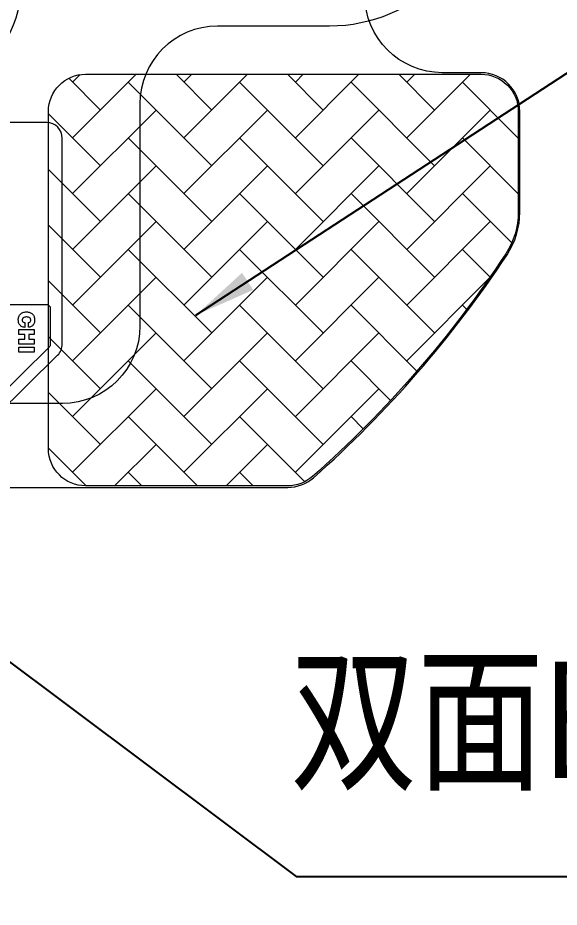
# Model space of a CAD drawing. Header units: millimetres. Extents: x 1403 to 2381, y 158 to 387.
# Drawn here: x 2278.12 to 2285.11, y 297.57 to 309.03 of the extents above; entities that cross this region are included whole.
import ezdxf

# ---------------------------------------------------------------- set-up
doc = ezdxf.new("R2010")
doc.units = ezdxf.units.MM
for name, color, linetype, lineweight in [('COF', 2, 'Continuous', 5), ('DIM', 3, 'Continuous', 5), ('FPC', 50, 'Continuous', 5), ('MFPC', 50, 'Continuous', 5)]:
    doc.layers.add(name, color=color, linetype=linetype, lineweight=lineweight)
doc.styles.add('RD', font='ROMAND.shx', dxfattribs={"width": 0.8})
doc.styles.add('宋体', font='SimSun.ttf')
doc.dimstyles.new('DIM', dxfattribs={"dimtxt": 1.5, "dimasz": 0.8, "dimexe": 0, "dimexo": 0.5, "dimgap": 0.11, "dimtad": 0, "dimzin": 1, "dimdsep": 46, "dimtxsty": 'RD', "dimcen": 0, "dimclrd": 256, "dimclre": 256, "dimclrt": 256, "dimadec": 0, "dimazin": 0, "dimtm": 1e-09, "dimtfac": 1, "dimtofl": 0, "dimtmove": 0, "dimatfit": 3, "dimfxl": 1, "dimlwe": -1, "dimarcsym": 0})

# ---------------------------------------------------------------- blocks, each defined once
blk = doc.blocks.new('R104A3M-002-COF-V01-C')
at = {"layer": 'COF', "color": 4}
blk.add_lwpolyline([(532.543279589846, -65.01320384975122), (526.4758664044011, -65.01320384975168, 0.4142135623724291), (526.2758664044004, -65.2132038497515), (526.2758664043986, -67.90687367031512, -0.263630318389418), (526.178648032027, -68.07844271478905), (524.7526189280461, -68.93273197660602, 0.2636303183895449), (524.5095729971208, -69.36165458779112), (524.5095729971226, -72.23512940502258, -0.2013656865908951), (524.4496537203386, -72.37787880426265), (523.2514422739087, -73.55368988909947, 0.2013656865899348), (523.1915229971228, -73.69643928833955), (523.1915229971228, -76.35152789975143, 0.4142135623724291), (523.3915229971235, -76.5515278997517), (535.6276229971236, -76.5515278997517, 0.4142135623697652), (535.8276229971225, -76.35152789975143), (535.8276229971225, -73.69643928833955, 0.2013656865896812), (535.7677037203384, -73.55368988909856), (534.5694922739085, -72.3778788042618, -0.2013656865918542), (534.5095729971226, -72.23512940502167), (534.5095729971226, -69.36165458779112, 0.2636303183893017), (534.2665270661973, -68.93273197660608), (532.8404979622146, -68.0784427147849, -0.263630318389468), (532.743279589843, -67.90687367031103), (532.7432795898467, -65.21320384975104, 0.4142135623724291)], format="xyb", close=True, dxfattribs=at)
at = {"layer": 'COF'}
blk.add_lwpolyline([(524.122072997533, -74.20152789975111, 0.4142135623794217), (524.1720729975323, -74.15152789975144), (524.1720729975323, -72.97954679739314, 0.6647720359823405), (524.0870528167297, -72.94385944758307), (523.3565028163184, -73.66075193852919, 0.2013656866385512), (523.3415229971224, -73.69643928833898), (523.3415229971224, -74.15152789975144, 0.4142135623800876), (523.3915229971217, -74.20152789975145)], format="xyb", close=True, dxfattribs=at)
for points in [[(523.5532818173479, -73.59256599452755), (523.7532067619004, -73.5923670315612), (523.7531647239057, -73.65778262779412), (523.5532397793513, -73.65798159076138)], [(523.6756233604801, -73.820731018294), (523.7531424387025, -73.82074849191821), (523.7530669729031, -73.8848925653835), (523.5533041869667, -73.88505463958671), (523.5532801290765, -73.82084793119583), (523.6211392471569, -73.82076047865729), (523.6211013454295, -73.76099122687691), (523.5533048622738, -73.7609791557249), (523.5532808043836, -73.69677244733401), (523.7531431140114, -73.69667300805821), (523.7531671719016, -73.76087971644819), (523.6756480936792, -73.76086224282398)], [(523.742465040873, -73.94699695188837), (523.74731325429, -73.95518904311638), (523.7512622935365, -73.96392678415822), (523.7544485710669, -73.9734349685611), (523.7566730395001, -73.98358832646835), (523.7581347462155, -73.99451212773573), (523.7586972787622, -74.00598157881785), (523.758679214242, -74.0077764661998), (523.7582945412514, -74.01920556755948), (523.7570141550486, -74.03007095458241), (523.7548380556354, -74.04037262726769), (523.7518288779365, -74.05001106192748), (523.7480861456434, -74.05904889348648), (523.7433481764501, -74.06746037578404), (523.7377771289694, -74.07520862005248), (523.7311343777992, -74.08273962695938), (523.7233104025154, -74.08958536156177), (523.7155275486502, -74.0951079556068), (523.7071990449667, -74.09973137548212), (523.6981996216191, -74.103654668567), (523.6886545484531, -74.10667878748035), (523.6784016668562, -74.10884062098802), (523.6675773892794, -74.11036496262994), (523.6561079381963, -74.11092749517564), (523.6534027340413, -74.11103123954734), (523.6417745853023, -74.11052129670469), (523.6308465633529, -74.10934043419246), (523.6204196208137, -74.10736338216037), (523.6106559163009, -74.10455325184256), (523.6015554498163, -74.10091004323994), (523.593118221358, -74.0964337563525), (523.5851194373836, -74.09126080363302), (523.5778465263602, -74.08515524893909), (523.5763425284067, -74.08379188412226), (523.5697586015749, -74.07659156883682), (523.5640112139854, -74.06894512742537), (523.5592256354948, -74.06065351250771), (523.5553023424118, -74.05165408915917), (523.5521160648796, -74.0421459047572), (523.5499542313746, -74.03189302315849), (523.548628937112, -74.02119401543467), (523.5481521365045, -74.00944742177643), (523.5485283160424, -73.99751041607368), (523.549771813482, -73.9864828704346), (523.5518483892038, -73.976118562821), (523.554758043213, -73.96641749323561), (523.5584381405797, -73.95747918536716), (523.5630508399217, -73.9492667504507), (523.5683344589315, -73.94175444232559), (523.5691598555741, -73.94088447527582), (523.5758256636445, -73.93382521519533), (523.5833983275288, -73.92775351037443), (523.5917525773721, -73.92286840819241), (523.600814635648, -73.91884559141789), (523.610783549736, -73.91581032990297), (523.6214971610216, -73.91379951241169), (523.6290156313453, -73.91311246973663), (523.6289985797857, -73.9745144502819), (523.6179975400328, -73.97676120391833), (523.6093704652822, -73.98119671901412), (523.6057703076376, -73.98448868243094), (523.6008221484635, -73.99235105395172), (523.5984101129061, -74.00236529816874), (523.5980169985496, -74.00850926107222), (523.5993422928123, -74.01920826879604), (523.6031660622075, -74.02814505721989), (523.6097131002762, -74.03518321388827), (523.6117773516062, -74.03676022964618), (523.6191567082378, -74.04070969096273), (523.6281096196662, -74.04370426509803), (523.6386618320585, -74.04548226975174), (523.6507507104843, -74.04614322860988), (523.6533306447864, -74.04623853161746), (523.6656477777151, -74.04565371386951), (523.676435166527, -74.04396721360962), (523.6856559224607, -74.04101687222345), (523.6933469342775, -74.03696484832807), (523.6946956955335, -74.03614637360414), (523.7017595983643, -74.02933765322877), (523.7063354089414, -74.02096305969525), (523.7084488734299, -74.01076091069962), (523.7086360184849, -74.00671040624883), (523.7072112005344, -73.9959487635985), (523.703225272523, -73.9870488639396), (523.6999221665037, -73.98302486537312), (523.6924356045411, -73.97747956405573), (523.6827491385166, -73.97388438681872), (523.6756725736386, -73.97276539951116), (523.6757376565592, -73.91194941850398), (523.6869273608163, -73.91315602717776), (523.6973285571921, -73.91539476151746), (523.707003880615, -73.91856609783162), (523.71599021985, -73.92283219473819), (523.7241511624406, -73.92796825869272), (523.7316231208433, -73.93419908323875), (523.7366919071219, -73.93961219278452)]]:
    blk.add_lwpolyline(points, close=True, dxfattribs=at)
blk = doc.blocks.new('R104A3M-011-MFPC-V01-C')
at = {"layer": 'MFPC', "color": 1, "lineweight": 5}
blk.add_lwpolyline([(1741.969436990888, 328.3482488532809), (1741.969436991208, 318.6113019844099, 0.4142135623634719), (1742.969436991208, 317.6113019844427), (1756.823040628906, 317.6113019844427, -0.4142135623730951), (1757.823040628906, 316.6113019844427), (1757.823040628906, 310.9251548962561, -0.4142135623730951), (1755.823040628906, 308.9251548962561), (1754.377524375517, 308.9251548962561, 0.4142135623730951), (1753.377524375517, 307.9251548962561), (1753.377524375517, 305.0613019844461, -0.4142135623729619), (1752.377524375517, 304.0613019844461), (1738.738769780751, 304.0613019844398, 0.4142135623729619), (1738.238769780751, 303.5613019844398), (1738.238769780751, 302.113804066475, -0.6137278432400788), (1737.443788175642, 301.7100890027943, -0.3924302088620201), (1733.650924079762, 321.2362964596321, -0.2592667705184619)], format="xyb", dxfattribs=at)
blk = doc.blocks.new('R104A3M-011-TFPC-V01-C')
at = {"layer": 'FPC', "lineweight": 5}
h = blk.add_hatch(dxfattribs=at)
h.set_pattern_fill('AR-HBONE', color=4, scale=0.005)
h.set_pattern_definition([(45, (0, 0), (7.105427357601002e-17, 0.7184204896855323), [1.524, -0.508]), (135, (0.35921, 0.35921), (7.105427357601002e-17, 0.7184204896855323), [1.524, -0.508])])
edge = h.paths.add_edge_path()
edge.add_line((1752.197524375517, 303.4788260760665), (1752.197524375517, 307.8251548962289))
edge.add_arc((1752.677524375517, 307.8251548962289), 0.4799999999997908, 90.00000000219842, 180, ccw=False)
edge.add_line((1752.677524375498, 308.3051548962287), (1757.777524375491, 308.3051548963801))
edge.add_arc((1757.777524375505, 307.82515489638), 0.4800000000001319, 1.3585577107733116e-11, 90.00000000168268, ccw=False)
edge.add_line((1758.257524375505, 307.8251548963801), (1758.257524375505, 306.5283601754172))
edge.add_arc((1757.277524375507, 306.5283601754197), 0.9799999999988813, 326.60131011437414, 359.9999999998538, ccw=False)
edge.add_arc((1746.070974375521, 313.9173507633759), 14.40326133289005, 311.434012529217, 326.6013101144853, ccw=False)
edge.add_arc((1755.284790549961, 303.4788260760665), 0.4800000000000114, 270, 311.4340125292331, ccw=False)
edge.add_line((1755.284790549961, 302.9988260760665), (1752.677524375517, 302.9988260760665))
edge.add_arc((1752.677524375517, 303.4788260760665), 0.4800000000000182, 180, 270, ccw=False)
blk.add_lwpolyline([(1748.570974375514, 297.4311033068088), (1748.570974375515, 301.9788260760666, -0.4142135623730523), (1749.570974375515, 302.9788260760665), (1755.284790549961, 302.9788260760665, 0.1827857904968359), (1755.615669068799, 303.103966894811, 0.06627660737219859), (1758.112384825738, 305.9778985249513, 0.146769734084623), (1758.277524375505, 306.5283601754172), (1758.277524375505, 307.82515489616, 0.414213562373095), (1757.777524375505, 308.32515489616), (1757.277524375505, 308.32515489616, -0.414213562373095), (1756.277524375505, 309.32515489616), (1756.277524375505, 317.2113019844428, 0.4142135623730395), (1755.977524375505, 317.5113019844428), (1753.323040628906, 317.5113019844428, 0.414213562373095), (1751.823040628906, 316.0113019844428), (1751.823040628906, 309.3251548961739, -0.4142135623644375), (1750.823040628935, 308.3251548961739), (1747.070974375411, 308.3251548960625, 0.4142135623644157), (1743.570974375515, 304.8251548960625), (1743.570974375515, 297.4311033068092, -0.1989123673796311)], format="xyb", dxfattribs=at)
at = {"layer": 'FPC', "color": 4, "lineweight": 5}
blk.add_lwpolyline([(1752.197524375517, 303.4788260760665), (1752.197524375517, 307.8251548962289, -0.4142135623618791), (1752.677524375498, 308.3051548962287), (1757.777524375491, 308.3051548963801, -0.4142135623815805), (1758.257524375505, 307.8251548963801), (1758.257524375505, 306.5283601754172, -0.1467697340846288), (1758.095687616734, 305.9889077579608, -0.0662766073721991), (1755.602433928046, 303.1189612620612, -0.1827857904968173), (1755.284790549961, 302.9988260760665), (1752.677524375517, 302.9988260760665, -0.4142135623731172)], format="xyb", close=True, dxfattribs=at)

msp = doc.modelspace()

# ---------------------------------------------------------------- block references
at = {"layer": 'DIM', "lineweight": 5}
for name in ['R104A3M-011-MFPC-V01-C', 'R104A3M-011-TFPC-V01-C']:
    msp.add_blockref(name, (526.3220194776986, 0), dxfattribs=at)
at = {"layer": 'DIM', "lineweight": 5, "rotation": 180}
msp.add_blockref('R104A3M-002-COF-V01-C', (2801.889529465481, 231.129784305148), dxfattribs=at)

# ---------------------------------------------------------------- texts
at = {"layer": 'DIM', "color": 3, "insert": (2281.636968841895, 300.7330183286639), "char_height": 1.5, "width": 24.67035157280452, "attachment_point": 1, "style": '宋体'}
msp.add_mtext('{\\W0.8;\\C256;双面EMI接地}', dxfattribs=at)

# ---------------------------------------------------------------- leaders
at = {"layer": 'DIM', "lineweight": 5}
for points in [[(2280.418599233451, 305.1976379232101), (2286.17540148138, 308.954693451873), (2300.568562198221, 308.954693451873)], [(2272.281837001257, 305.0189954271518), (2281.714272999445, 297.962737958137), (2291.741042361784, 297.962737958137)]]:
    msp.add_leader(points, dimstyle='DIM', override={"dimgap": 0.11, "dimtad": 0, "dimfxl": 1.25}, dxfattribs=at)

doc.saveas('drawing.dxf')
